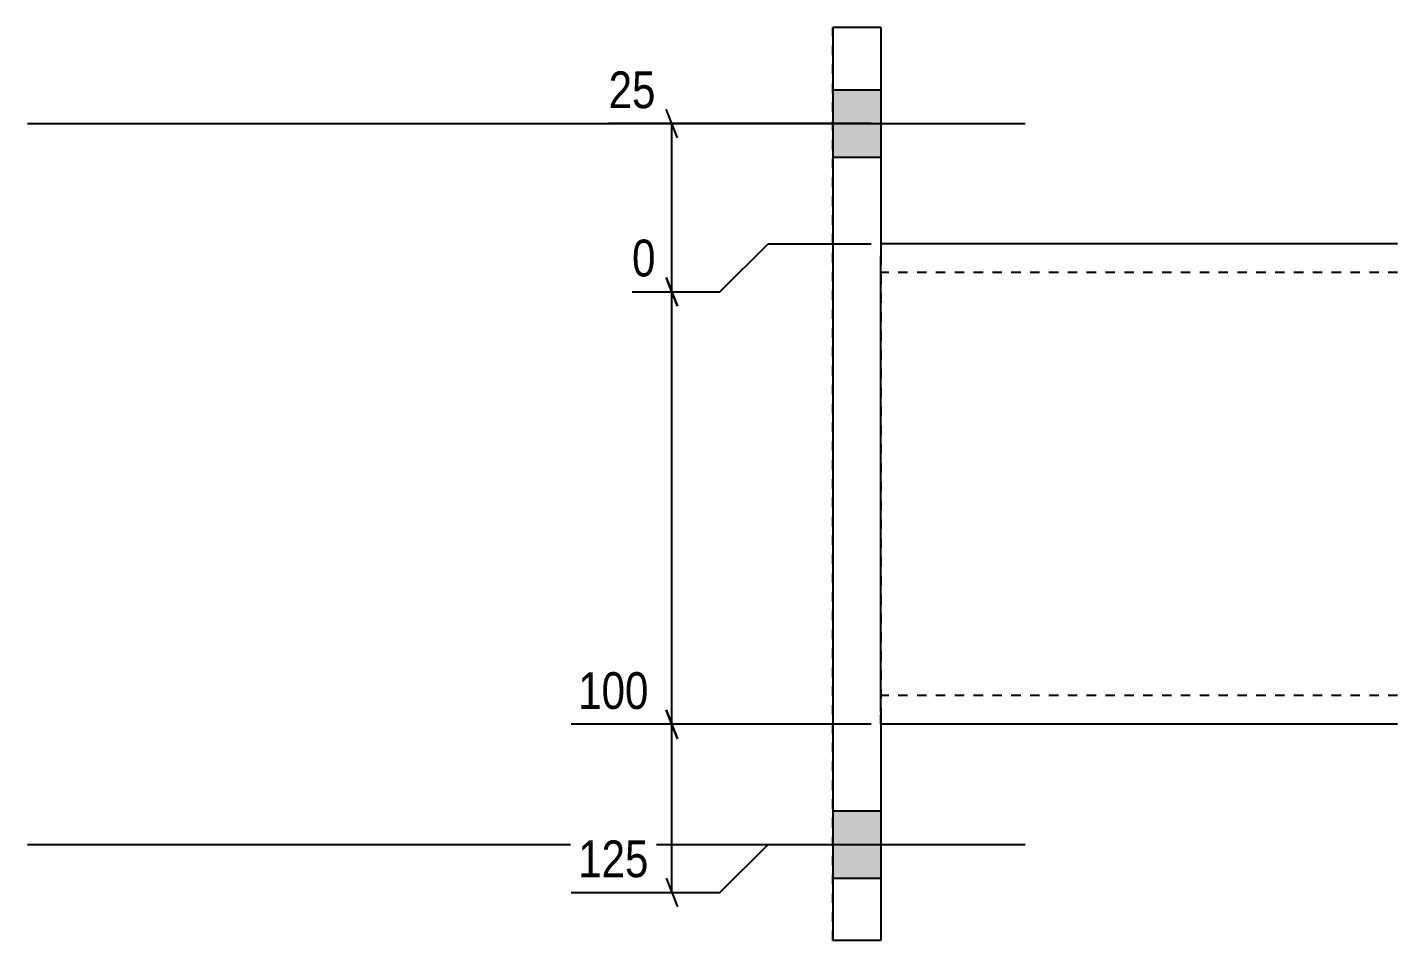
# Model space of a CAD drawing. Header units: millimetres. Extents: x 27 to 41002, y 3 to 1418.
# Drawn here: x 24750.2 to 25035.2, y 19.8 to 209.8 of the extents above; entities that cross this region are included whole.
import ezdxf

# ---------------------------------------------------------------- set-up
doc = ezdxf.new("R2010")
doc.units = ezdxf.units.MM
doc.linetypes.add('DXK_LINE_DOT2', pattern=[3.9198, 1.9599, -1.9599])
doc.layers.add('MÅLSÆTNING', color=7, linetype='Continuous')
doc.layers.add('STÅL', color=7, linetype='Continuous')
doc.styles.add('Arial Narrow', font='ARIALN.TTF', dxfattribs={"height": 0.2})

msp = doc.modelspace()

# ---------------------------------------------------------------- hatches: boundary and pattern name
at = {"layer": 'STÅL', "linetype": 'Continuous'}
for points in [[(24927.71, 182.8), (24927.71, 196.8), (24917.71, 196.8), (24917.71, 182.8)], [(24927.71, 182.8), (24927.71, 196.8), (24917.71, 196.8), (24917.71, 182.8)], [(24927.71, 32.8), (24927.71, 46.8), (24917.71, 46.8), (24917.71, 32.8)], [(24927.71, 32.8), (24927.71, 46.8), (24917.71, 46.8), (24917.71, 32.8)]]:
    msp.add_hatch(color=96, dxfattribs=at).paths.add_polyline_path(points)

# ---------------------------------------------------------------- linework, layer by layer
at = {"layer": 'MÅLSÆTNING', "color": 7, "linetype": 'Continuous'}
for p, q in [((24885.46, 186.8), (24883.06, 192.8)), ((24925.71, 189.8), (24871.11, 189.8)), ((24884.26, 154.8), (24884.26, 189.8)), ((24894.26, 154.8), (24904.26, 164.8)), ((24894.26, 154.8), (24904.26, 164.8)), ((24904.26, 164.8), (24925.71, 164.8)), ((24904.26, 164.8), (24925.71, 164.8)), ((24883.06, 157.8), (24885.46, 151.8)), ((24885.46, 151.8), (24883.06, 157.8)), ((24875.98, 154.8), (24894.26, 154.8)), ((24875.98, 154.8), (24894.26, 154.8)), ((24884.26, 64.8), (24884.26, 154.8)), ((24883.06, 67.8), (24885.46, 61.8)), ((24885.46, 61.8), (24883.06, 67.8)), ((24925.71, 64.8), (24863.32, 64.8)), ((24925.71, 64.8), (24863.32, 64.8)), ((24884.26, 29.8), (24884.26, 64.8)), ((24894.26, 29.8), (24904.26, 39.8)), ((24904.26, 39.8), (24925.71, 39.8)), ((24883.06, 32.8), (24885.46, 26.8)), ((24863.32, 29.8), (24894.26, 29.8))]:
    msp.add_line(p, q, dxfattribs=at)
at = {"layer": 'STÅL', "color": 2, "linetype": 'Continuous'}
for p, q in [((24927.71, 209.8), (24917.71, 209.8)), ((24917.71, 209.8), (24917.71, 19.8)), ((24927.71, 209.8), (24927.71, 162.28)), ((25035.21, 164.8), (24927.71, 164.8)), ((24927.71, 152.8), (24927.71, 162.28)), ((24927.71, 67.32), (24927.71, 152.8)), ((24927.71, 67.32), (24927.71, 19.8)), ((25035.21, 64.8), (24927.71, 64.8)), ((24927.71, 19.8), (24917.71, 19.8))]:
    msp.add_line(p, q, dxfattribs=at)
at = {"layer": 'STÅL', "color": 7, "linetype": 'DXK_LINE_DOT2'}
for p, q in [((24917.71, 19.8), (24917.71, 209.8)), ((24927.71, 164.8), (24927.71, 162.28)), ((24927.71, 162.28), (24927.71, 67.32)), ((25035.21, 158.8), (24927.71, 158.8)), ((25035.21, 70.8), (24927.71, 70.8)), ((24927.71, 64.8), (24927.71, 67.32))]:
    msp.add_line(p, q, dxfattribs=at)
at = {"layer": 'STÅL', "color": 96, "linetype": 'Continuous'}
for p, q in [((24917.71, 196.8), (24927.71, 196.8)), ((24917.71, 196.8), (24927.71, 196.8)), ((24750.21, 189.8), (24957.71, 189.8)), ((24750.21, 189.8), (24957.71, 189.8)), ((24917.71, 182.8), (24927.71, 182.8)), ((24917.71, 182.8), (24927.71, 182.8)), ((24917.71, 46.8), (24927.71, 46.8)), ((24917.71, 46.8), (24927.71, 46.8)), ((24750.21, 39.8), (24957.71, 39.8)), ((24750.21, 39.8), (24957.71, 39.8)), ((24917.71, 32.8), (24927.71, 32.8)), ((24917.71, 32.8), (24927.71, 32.8))]:
    msp.add_line(p, q, dxfattribs=at)

# ---------------------------------------------------------------- wipeouts: each hides what was drawn before it
at = {"color": 0, "linetype": 'Continuous'}
msp.add_wipeout([(24881, 66.4), (24881, 77.6), (24863.18, 77.6), (24863.18, 66.4)], dxfattribs=at).dxf.layer = 'MÅLSÆTNING'

# ---------------------------------------------------------------- next in the draw order: texts
at = {"layer": 'MÅLSÆTNING', "color": 3, "linetype": 'Continuous', "style": 'Arial Narrow'}
msp.add_text('100', height=7.635, dxfattribs=at).set_placement((24864.78, 68))

# ---------------------------------------------------------------- next in the draw order: wipeouts: each hides what was drawn before it
at = {"color": 0, "linetype": 'Continuous'}
for points in [[(24882.46, 191.4), (24882.46, 202.6), (24869.51, 202.6), (24869.51, 191.4)], [(24882.46, 156.4), (24882.46, 167.6), (24874.38, 167.6), (24874.38, 156.4)], [(24881, 31.4), (24881, 42.6), (24863.18, 42.6), (24863.18, 31.4)]]:
    msp.add_wipeout(points, dxfattribs=at).dxf.layer = 'MÅLSÆTNING'

# ---------------------------------------------------------------- next in the draw order: texts
at = {"layer": 'MÅLSÆTNING', "color": 3, "linetype": 'Continuous', "style": 'Arial Narrow'}
for s, height, p in [('25', 7.635, (24871.11, 193)), ('0', 7.64, (24875.98, 158)), ('125', 7.635, (24864.78, 33))]:
    msp.add_text(s, height=height, dxfattribs=at).set_placement(p)

doc.saveas('drawing.dxf')
